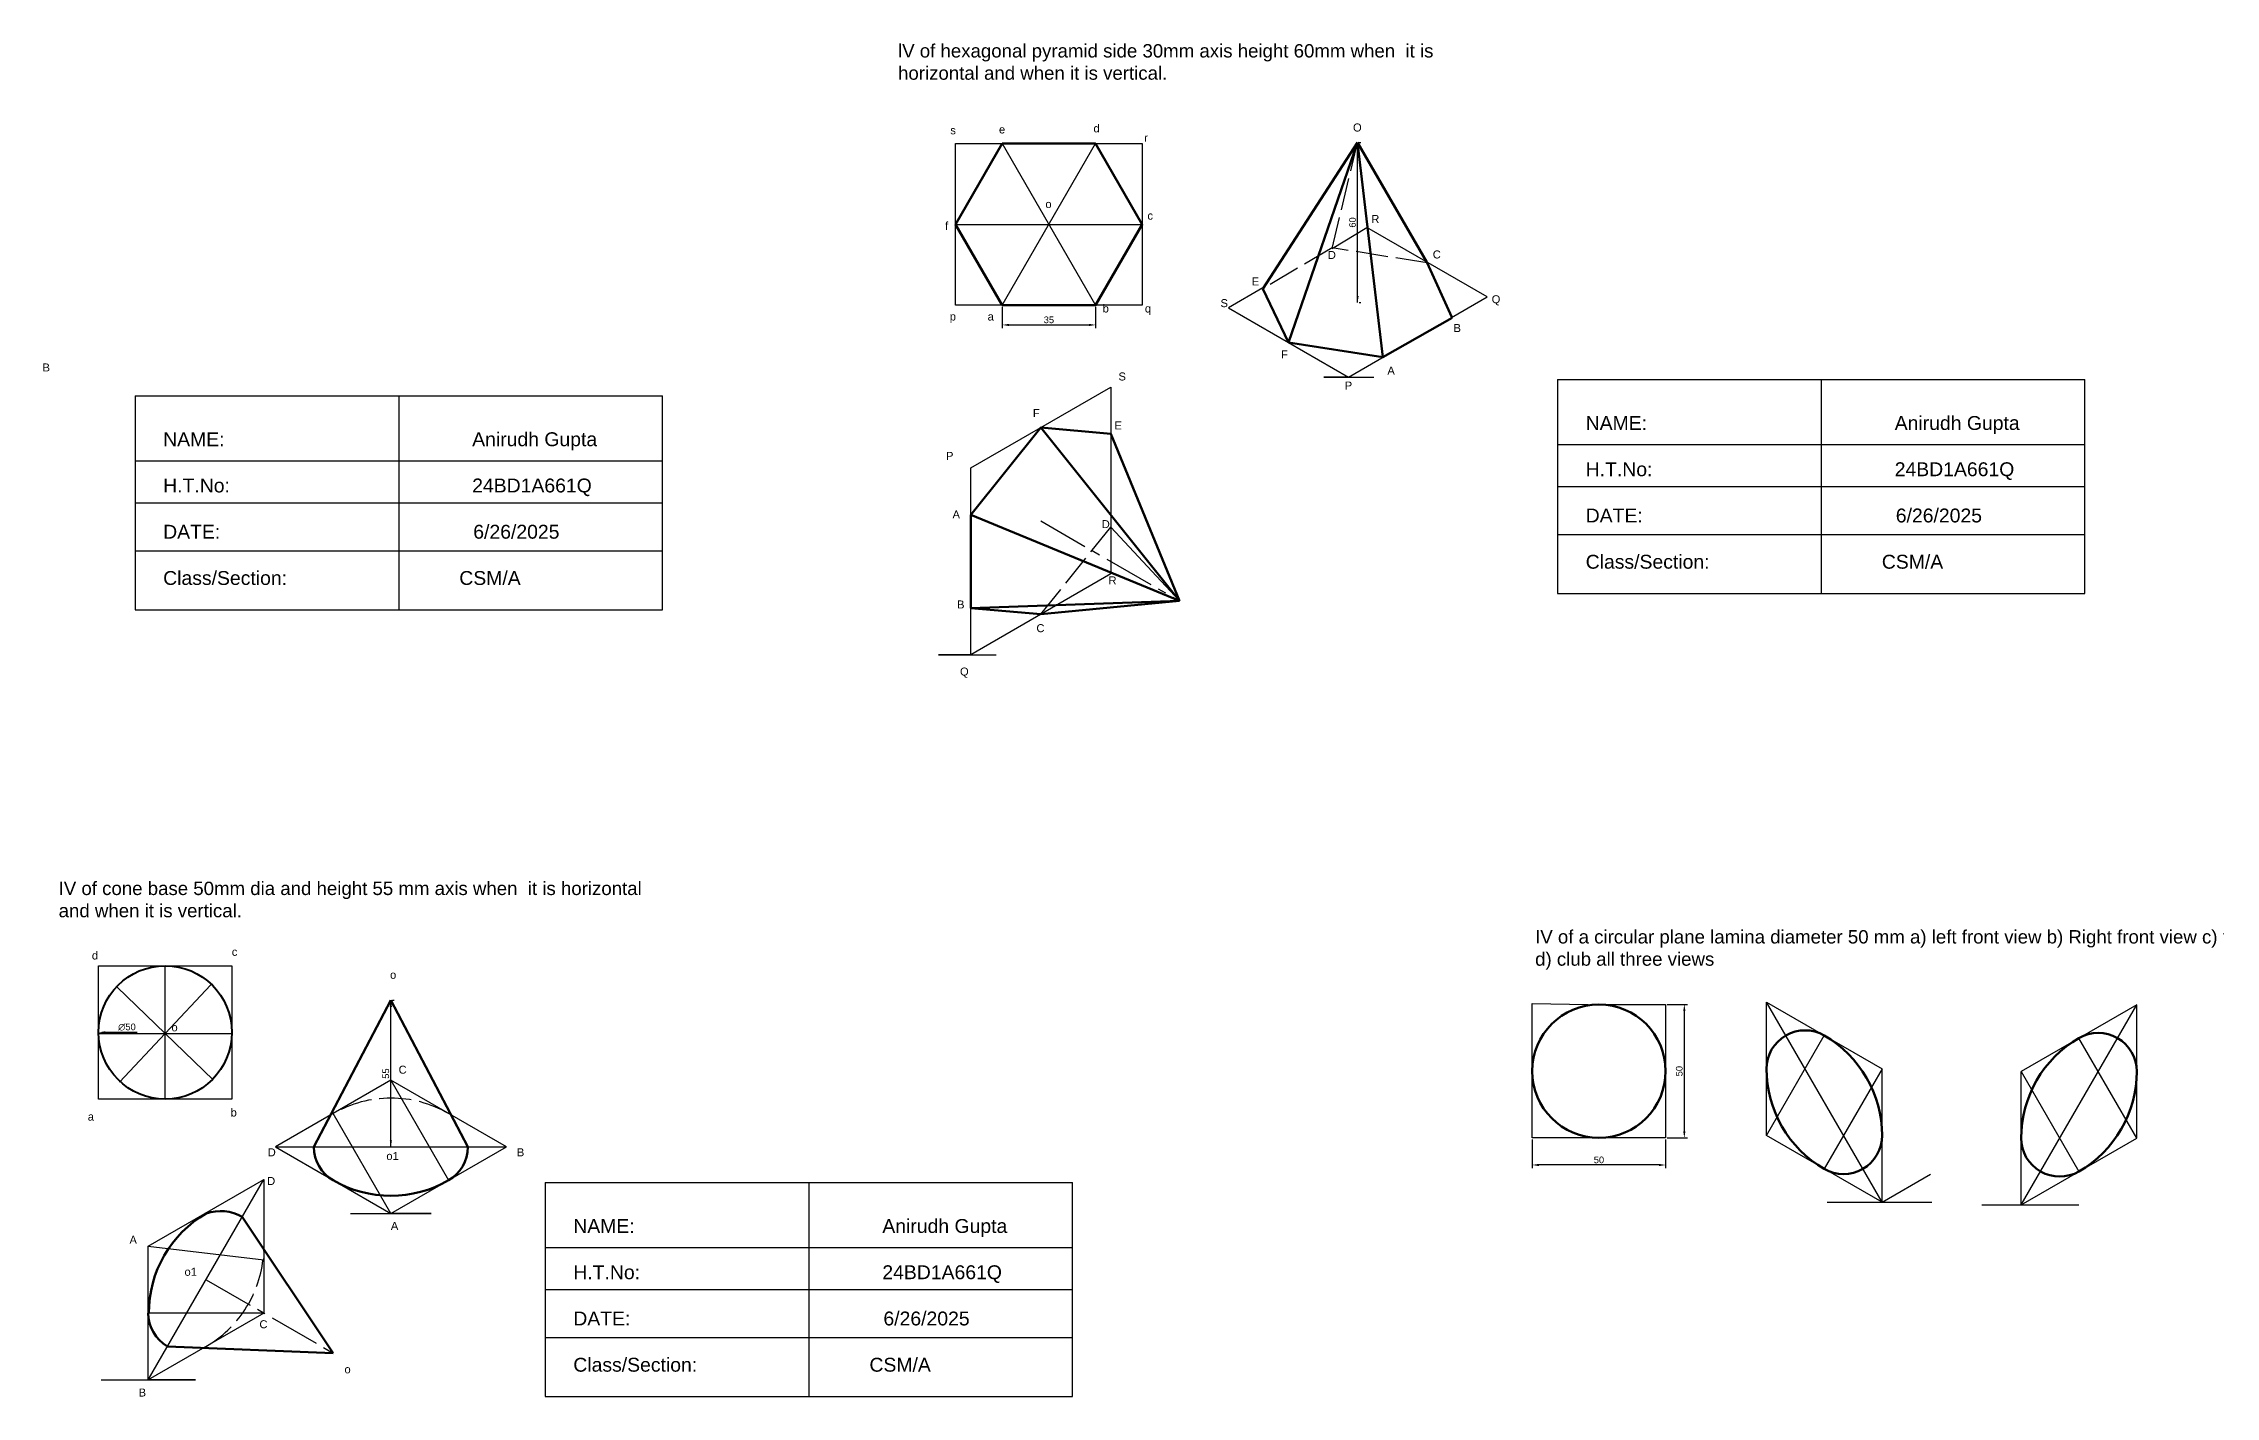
# Model space of a CAD drawing. Header units: millimetres. Extents: x 49 to 4311, y 158 to 1129.
# Drawn here: x 2463 to 3277, y 314 to 821 of the extents above; entities that cross this region are included whole.
import ezdxf

# ---------------------------------------------------------------- set-up
doc = ezdxf.new("R2010")
doc.units = ezdxf.units.MM
doc.header["$MEASUREMENT"] = 0
doc.header["$PDMODE"] = 34
doc.linetypes.add('ACAD_ISO02W100', pattern=[15, 12, -3])
doc.linetypes.add('CENTER2', pattern=[28.575, 19.05, -3.175, 3.175, -3.175])
doc.styles.get("Standard").update_dxf_attribs({"font": 'arial.ttf'})
doc.dimstyles.new('ISO-25', dxfattribs={"dimtxt": 2.5, "dimasz": 2.5, "dimexe": 1.25, "dimexo": 0.625, "dimtad": 1, "dimtxsty": 'Standard', "dimcen": 2.5, "dimadec": 0, "dimazin": 0, "dimtfac": 1, "dimtmove": 0, "dimatfit": 3, "dimfxl": 1, "dimarcsym": 0})

# ---------------------------------------------------------------- blocks, each defined once
blk = doc.blocks.new('*D12')
at = {"color": 0, "lineweight": -2, "transparency": 16777216}
blk.add_line((2497.86, 450.44), (2485.93, 450.44), dxfattribs=at)
at = {"color": 0, "transparency": 16777216}
blk.add_solid([(2485.93, 450.85), (2485.93, 450.02), (2483.43, 450.44)], dxfattribs=at)
at = {"layer": 'Defpoints', "color": 0, "transparency": 16777216}
for p in [(2483.43, 450.44), (2533.43, 450.44)]:
    blk.add_point(p, dxfattribs=at)
at = {"color": 0, "transparency": 16777216, "insert": (2494.09, 452.41), "char_height": 2.5, "attachment_point": 5}
blk.add_mtext('∅50', dxfattribs=at)
blk = doc.blocks.new('*D13')
at = {"color": 0, "lineweight": -2, "transparency": 16777216}
for p, q in [((2593.02, 409.99), (2593.02, 459.99)), ((2593.64, 462.49), (2594.27, 462.49)), ((2593.64, 407.49), (2594.27, 407.49))]:
    blk.add_line(p, q, dxfattribs=at)
at = {"color": 0, "transparency": 16777216}
for points in [[(2592.6, 459.99), (2593.43, 459.99), (2593.02, 462.49)], [(2592.6, 409.99), (2593.43, 409.99), (2593.02, 407.49)]]:
    blk.add_solid(points, dxfattribs=at)
at = {"layer": 'Defpoints', "color": 0, "transparency": 16777216}
for p in [(2593.02, 462.49), (2593.02, 462.49), (2593.02, 407.49)]:
    blk.add_point(p, dxfattribs=at)
at = {"color": 0, "transparency": 16777216, "insert": (2591.12, 434.99), "char_height": 2.5, "attachment_point": 5, "rotation": 90}
blk.add_mtext('55', dxfattribs=at)
blk = doc.blocks.new('*D14')
at = {"color": 0, "lineweight": -2, "transparency": 16777216}
for p, q in [((3071.47, 460.9), (3079.11, 460.9)), ((3077.86, 458.4), (3077.86, 413.4)), ((3071.47, 410.9), (3079.11, 410.9))]:
    blk.add_line(p, q, dxfattribs=at)
at = {"color": 0, "transparency": 16777216}
for points in [[(3077.44, 458.4), (3078.28, 458.4), (3077.86, 460.9)], [(3077.44, 413.4), (3078.28, 413.4), (3077.86, 410.9)]]:
    blk.add_solid(points, dxfattribs=at)
at = {"layer": 'Defpoints', "color": 0, "transparency": 16777216}
for p in [(3070.85, 460.9), (3070.85, 410.9), (3077.86, 410.9)]:
    blk.add_point(p, dxfattribs=at)
at = {"color": 0, "transparency": 16777216, "insert": (3075.96, 435.9), "char_height": 2.5, "attachment_point": 5, "rotation": 90}
blk.add_mtext('50', dxfattribs=at)
blk = doc.blocks.new('*D15')
at = {"color": 0, "lineweight": -2, "transparency": 16777216}
for p, q in [((3020.85, 410.28), (3020.85, 399.48)), ((3070.85, 410.28), (3070.85, 399.48)), ((3068.35, 400.73), (3023.35, 400.73))]:
    blk.add_line(p, q, dxfattribs=at)
at = {"color": 0, "transparency": 16777216}
for points in [[(3023.35, 401.15), (3023.35, 400.31), (3020.85, 400.73)], [(3068.35, 401.15), (3068.35, 400.31), (3070.85, 400.73)]]:
    blk.add_solid(points, dxfattribs=at)
at = {"layer": 'Defpoints', "color": 0, "transparency": 16777216}
for p in [(3020.85, 410.9), (3070.85, 410.9), (3020.85, 400.73)]:
    blk.add_point(p, dxfattribs=at)
at = {"color": 0, "transparency": 16777216, "insert": (3045.85, 402.63), "char_height": 2.5, "attachment_point": 5}
blk.add_mtext('50', dxfattribs=at)
blk = doc.blocks.new('*D41')
at = {"color": 0, "lineweight": -2, "transparency": 16777216}
for p, q in [((2822.17, 722.35), (2822.17, 714.36)), ((2857.17, 722.35), (2857.17, 714.36)), ((2824.67, 715.61), (2854.67, 715.61))]:
    blk.add_line(p, q, dxfattribs=at)
at = {"color": 0, "transparency": 16777216}
for points in [[(2824.67, 716.03), (2824.67, 715.2), (2822.17, 715.61)], [(2854.67, 716.03), (2854.67, 715.2), (2857.17, 715.61)]]:
    blk.add_solid(points, dxfattribs=at)
at = {"layer": 'Defpoints', "color": 0, "transparency": 16777216}
for p in [(2822.17, 722.98), (2857.17, 722.98), (2857.17, 715.61)]:
    blk.add_point(p, dxfattribs=at)
at = {"color": 0, "transparency": 16777216, "insert": (2839.67, 717.51), "char_height": 2.5, "attachment_point": 5}
blk.add_mtext('35', dxfattribs=at)
blk = doc.blocks.new('*D42')
at = {"color": 0, "lineweight": -2, "transparency": 16777216}
for p, q in [((2956.01, 784.02), (2956.63, 784.02)), ((2955.38, 726.52), (2955.38, 781.52)), ((2956.01, 724.02), (2956.63, 724.02))]:
    blk.add_line(p, q, dxfattribs=at)
at = {"color": 0, "transparency": 16777216}
for points in [[(2954.97, 781.52), (2955.8, 781.52), (2955.38, 784.02)], [(2954.97, 726.52), (2955.8, 726.52), (2955.38, 724.02)]]:
    blk.add_solid(points, dxfattribs=at)
at = {"layer": 'Defpoints', "color": 0, "transparency": 16777216}
for p in [(2955.38, 784.02), (2955.38, 784.02), (2955.38, 724.02)]:
    blk.add_point(p, dxfattribs=at)
at = {"color": 0, "transparency": 16777216, "insert": (2953.48, 754.02), "char_height": 2.5, "attachment_point": 5, "rotation": 90}
blk.add_mtext('60', dxfattribs=at)

msp = doc.modelspace()

# ---------------------------------------------------------------- linework, layer by layer
for p, q in [((2804.666, 722.977), (2804.666, 783.599)), ((2804.666, 783.599), (2874.666, 783.599)), ((2822.166, 783.599), (2857.166, 722.977)), ((2822.166, 722.977), (2857.166, 783.599)), ((2874.666, 783.599), (2874.666, 722.977)), ((2955.384, 784.015), (2981.512, 738.838)), ((2804.666, 753.288), (2874.666, 753.288)), ((2945.814, 744.208), (2958.898, 752.079)), ((3003.897, 726.099), (2958.898, 752.079)), ((2919.837, 729.527), (2906.937, 722.079)), ((2951.936, 696.099), (3003.897, 726.099)), ((2822.166, 722.977), (2804.666, 722.977)), ((2857.166, 722.977), (2822.166, 722.977)), ((2874.666, 722.977), (2857.166, 722.977)), ((2906.937, 722.079), (2951.936, 696.099)), ((2810.376, 661.993), (2862.875, 692.303)), ((2862.875, 692.303), (2862.875, 622.303)), ((2951.936, 696.099), (2942.733, 696.099)), ((2942.733, 696.099), (2961.488, 696.099)), ((3030.357, 695.111), (3030.357, 614.923)), ((3030.357, 695.111), (3228.025, 695.111)), ((3129.191, 695.111), (3129.191, 614.923)), ((3228.025, 614.923), (3228.025, 695.111)), ((2497.139, 689.023), (2497.139, 608.835)), ((2497.139, 689.023), (2694.807, 689.023)), ((2595.973, 689.023), (2595.973, 608.835)), ((2694.807, 608.835), (2694.807, 689.023)), ((3030.357, 670.755), (3228.025, 670.755)), ((2497.139, 664.666), (2694.807, 664.666)), ((2810.376, 591.993), (2810.376, 661.993)), ((3030.357, 655.017), (3228.025, 655.017)), ((2497.139, 648.929), (2694.807, 648.929)), ((2862.875, 639.803), (2888.587, 612.148)), ((3030.357, 637.031), (3228.025, 637.031)), ((2497.139, 630.943), (2694.807, 630.943)), ((2862.875, 622.303), (2810.376, 591.993)), ((3030.357, 614.923), (3228.025, 614.923)), ((2497.139, 608.835), (2694.807, 608.835)), ((2810.376, 591.993), (2798.311, 591.993)), ((2798.311, 591.993), (2819.921, 591.993)), ((2483.427, 450.438), (2483.427, 475.438)), ((2483.427, 475.438), (2533.427, 475.438)), ((2483.427, 425.438), (2483.427, 475.438)), ((2533.427, 475.438), (2533.427, 425.438)), ((3020.846, 410.904), (3020.846, 461.213)), ((3020.846, 461.213), (3048.773, 460.732)), ((3045.846, 460.904), (3070.846, 460.904)), ((3070.846, 460.904), (3070.846, 410.904)), ((3108.662, 411.767), (3108.662, 461.767)), ((3108.662, 461.767), (3151.963, 436.767)), ((3151.963, 386.767), (3108.662, 461.767)), ((3247.422, 460.808), (3204.121, 435.808)), ((3204.121, 385.808), (3247.422, 460.808)), ((3247.422, 410.808), (3247.422, 460.808)), ((3108.662, 411.767), (3130.312, 449.267)), ((3247.422, 410.808), (3225.772, 448.308)), ((2593.016, 432.488), (2549.715, 407.488)), ((2636.318, 407.488), (2593.016, 432.488)), ((2593.016, 432.488), (2614.667, 394.988)), ((3151.963, 436.767), (3130.312, 399.267)), ((3151.963, 386.767), (3151.963, 436.767)), ((3204.121, 385.808), (3204.121, 435.808)), ((3204.121, 435.808), (3225.772, 398.308)), ((2533.427, 425.438), (2483.427, 425.438)), ((2593.016, 382.488), (2571.366, 419.988)), ((2549.715, 407.488), (2593.016, 382.488)), ((2549.715, 407.488), (2636.318, 407.488)), ((2593.016, 382.488), (2636.318, 407.488)), ((3070.846, 410.904), (3020.846, 410.904)), ((3151.963, 386.767), (3108.662, 411.767)), ((3204.121, 385.808), (3247.422, 410.808)), ((3204.121, 385.808), (3247.422, 410.808)), ((2502.101, 370.238), (2545.402, 395.238)), ((2502.101, 320.238), (2545.402, 395.238)), ((2545.402, 395.238), (2545.402, 365.238)), ((2650.88, 394.114), (2650.88, 313.926)), ((2650.88, 394.114), (2848.548, 394.114)), ((2749.714, 394.114), (2749.714, 313.926)), ((2848.548, 313.926), (2848.548, 394.114)), ((3151.963, 386.767), (3170.163, 397.275)), ((3131.425, 386.767), (3170.661, 386.767)), ((3189.417, 385.808), (3225.736, 385.808)), ((2577.939, 382.488), (2608.094, 382.488)), ((2608.094, 382.488), (2593.016, 382.488)), ((2502.101, 320.238), (2502.101, 370.238)), ((2502.101, 370.238), (2545.402, 365.238)), ((2650.88, 369.758), (2848.548, 369.758)), ((2545.402, 365.238), (2545.402, 345.238)), ((2650.88, 354.02), (2848.548, 354.02)), ((2545.402, 345.238), (2502.101, 320.238)), ((2545.402, 345.238), (2502.101, 345.238)), ((2650.88, 336.034), (2848.548, 336.034)), ((2484.436, 320.238), (2519.765, 320.238)), ((2519.765, 320.238), (2502.101, 320.238)), ((2650.88, 313.926), (2848.548, 313.926))]:
    msp.add_line(p, q)
at = {"lineweight": 70}
for p, q in [((2955.384, 784.015), (2919.837, 729.21)), ((2929.436, 709.089), (2955.384, 784.015)), ((2955.384, 784.015), (2964.835, 703.547)), ((2955.384, 784.015), (2981.35, 739.117)), ((2836.625, 677.148), (2888.587, 612.148)), ((2862.875, 674.803), (2888.587, 612.148)), ((2810.376, 644.493), (2888.587, 612.148)), ((2810.376, 609.493), (2888.587, 612.148)), ((2836.625, 607.148), (2888.587, 612.148)), ((2810.376, 609.493), (2836.625, 607.148)), ((2564.149, 407.488), (2593.016, 462.488)), ((2593.016, 462.488), (2621.884, 407.488)), ((2537.337, 381.269), (2571.383, 330.238)), ((2509.317, 332.738), (2571.383, 330.238))]:
    msp.add_line(p, q, dxfattribs=at)
at = {"linetype": 'ACAD_ISO02W100'}
for p, q in [((2945.814, 744.208), (2955.384, 784.015)), ((2945.814, 744.525), (2919.837, 729.21)), ((2981.512, 738.838), (2945.814, 744.525)), ((2990.832, 718.239), (2981.512, 738.838)), ((2836.625, 607.148), (2862.875, 639.803))]:
    msp.add_line(p, q, dxfattribs=at)
at = {"linetype": 'CENTER2'}
for p, q in [((2955.384, 724.015), (2955.384, 784.015)), ((2836.625, 642.148), (2888.587, 612.148)), ((2593.016, 407.488), (2593.016, 462.488)), ((2523.751, 357.738), (2523.751, 357.738)), ((2523.751, 357.738), (2571.383, 330.238))]:
    msp.add_line(p, q, dxfattribs=at)
at = {"lineweight": 60}
msp.add_line((2990.718, 718.491), (2981.512, 738.838), dxfattribs=at)
at = {"lineweight": 80}
for p, q in [((2919.837, 729.21), (2929.436, 709.089)), ((2964.835, 703.547), (2990.832, 718.239)), ((2929.436, 709.089), (2964.835, 703.547)), ((2836.625, 677.148), (2810.376, 644.493)), ((2862.875, 674.803), (2836.625, 677.148)), ((2810.376, 644.493), (2810.376, 609.493))]:
    msp.add_line(p, q, dxfattribs=at)
at = {"lineweight": 30}
for p, q in [((2508.427, 425.438), (2508.427, 475.438)), ((2490.441, 467.385), (2526.413, 432.657)), ((2525.578, 468.21), (2491.276, 431.832)), ((2483.427, 450.021), (2533.427, 450.021))]:
    msp.add_line(p, q, dxfattribs=at)
at = {"lineweight": 80}
msp.add_lwpolyline([(2822.166, 722.977), (2857.166, 722.977), (2874.666, 753.288), (2857.166, 783.599), (2822.166, 783.599), (2804.666, 753.288)], close=True, dxfattribs=at)
at = {"lineweight": 40}
msp.add_circle((2508.427, 450.438), 25, dxfattribs=at)
at = {"lineweight": 90}
msp.add_circle((3045.846, 435.904), 25, dxfattribs=at)
at = {"lineweight": 80}
msp.add_arc((3123.096, 436.767), 14.434, 60, 180, dxfattribs=at)
at = {"lineweight": 90}
for centre, radius, start, end in [((3108.662, 411.767), 43.301, 0, 60), ((3247.422, 410.808), 43.301, 120, 180), ((3232.989, 435.808), 14.434, 0, 120), ((3151.963, 436.767), 43.301, 180, 240), ((3204.121, 435.808), 43.301, 300, 0), ((3137.529, 411.767), 14.434, 240, 0), ((3218.555, 410.808), 14.434, 180, 300)]:
    msp.add_arc(centre, radius, start, end, dxfattribs=at)
for centre, radius, start, end in [((3108.662, 411.767), 43.301, 0, 60), ((2529.164, 367.113), 16.346, 353.413224, 6.586776)]:
    msp.add_arc(centre, radius, start, end)
at = {"linetype": 'ACAD_ISO02W100'}
for centre, radius, start, end in [((2593.016, 382.488), 43.301, 60, 120), ((2578.583, 407.488), 14.434, 120, 124.613283), ((2529.164, 367.113), 16.346, 353.413224, 7.419266), ((2502.101, 370.238), 43.301, 300, 353.413224), ((2516.534, 345.238), 14.434, 295.386717, 300)]:
    msp.add_arc(centre, radius, start, end, dxfattribs=at)
at = {"lineweight": 70}
for centre, radius, start, end in [((2578.583, 407.488), 14.434, 180, 240), ((2607.45, 407.488), 14.434, 300, 0), ((2593.016, 432.488), 43.301, 240, 300), ((2529.164, 367.113), 16.346, 60, 109.106605), ((2545.402, 345.238), 43.115, 120.047736, 180), ((2516.534, 345.238), 14.434, 180, 240)]:
    msp.add_arc(centre, radius, start, end, dxfattribs=at)

# ---------------------------------------------------------------- texts
for s, p in [('d', (2856.393, 787.81)), ('O', (2953.658, 788.128)), ('s', (2802.72, 787.085)), ('e', (2820.956, 787.396)), ('r', (2875.355, 784.289)), ('o', (2838.364, 759.432)), ('c', (2876.598, 755.082)), ('f', (2800.751, 751.25)), ('R', (2960.531, 753.807)), ('D', (2944.216, 740.343)), ('C', (2983.558, 740.535)), ('E', (2915.709, 730.41)), ('S', (2903.999, 722.287)), ('Q', (3005.652, 723.738)), ('p', (2802.513, 717.278)), ('a', (2816.708, 717.278)), ('b', (2859.812, 720.282)), ('q', (2875.666, 720.282)), ('B', (2991.338, 712.955)), ('B', (2462.446, 698.168)), ('F', (2926.705, 703.04)), ('S', (2865.745, 694.797)), ('P', (2950.573, 691.389)), ('A', (2966.547, 696.988)), ('F', (2833.681, 681.112)), ('E', (2864.241, 676.445)), ('P', (2801.108, 665.029)), ('A', (2803.548, 643.097)), ('D', (2859.481, 639.446)), ('R', (2862.022, 618.348)), ('B', (2805.242, 609.336)), ('C', (2834.994, 600.446)), ('Q', (2806.353, 584.182)), ('d', (2480.948, 477.762)), ('c', (2533.395, 479.141)), ('o', (2592.703, 470.51)), ('o', (2510.784, 450.836)), ('C', (2595.924, 434.947)), ('a', (2479.414, 417.365)), ('b', (2532.935, 418.898)), ('D', (2546.85, 403.982)), ('o1', (2591.323, 402.602)), ('B', (2640.243, 403.982)), ('D', (2546.642, 393.224)), ('A', (2593.01, 376.39)), ('A', (2495.041, 371.19)), ('o1', (2515.665, 359.198)), ('C', (2543.753, 339.527)), ('o', (2575.629, 322.632)), ('B', (2498.483, 313.926))]:
    msp.add_text(s, height=3).set_placement(p)
at = {"attachment_point": 1}
for s, width, gutter_width, insert, char_height in [('lV of hexagonal pyramid side 30mm axis height 60mm when  it is horizontal and when it is vertical. ', 202.3975, 15, (2783.125, 820.865), 5), ('NAME:                                              Anirudh Gupta\\P\\PH.T.No:                                             24BD1A661Q\\P\\PDATE:                                               6/26/2025\\P\\PClass/Section:                                CSM/A', 175.89946, 12.5, (3040.886, 681.459), 5.2), ('NAME:                                              Anirudh Gupta\\P\\PH.T.No:                                             24BD1A661Q\\P\\PDATE:                                               6/26/2025\\P\\PClass/Section:                                CSM/A', 175.89946, 12.5, (2507.668, 675.37), 5.2), ('IV of cone base 50mm dia and height 55 mm axis\\~when  it is horizontal and when it is vertical. ', 223.18062, 15, (2468.487, 506.916), 5), ('IV of a circular plane lamina diameter 50 mm a) left front view b) Right front view c) top view d) club\\~all\\~three\\~views', 286.80786, 20, (3021.931, 488.755), 5), ('NAME:                                              Anirudh Gupta\\P\\PH.T.No:                                             24BD1A661Q\\P\\PDATE:                                               6/26/2025\\P\\PClass/Section:                                CSM/A', 175.89946, 12.5, (2661.409, 380.461), 5.2)]:
    msp.add_mtext_dynamic_manual_height_columns(s, width=width, gutter_width=gutter_width, heights=[0], dxfattribs=dict(at, insert=insert, char_height=char_height))

# ---------------------------------------------------------------- dimensions: what is measured, and where the dimension line sits
for base, p1, p2, picture, middle in [((2955.384, 784.015), (2955.384, 724.015), (2955.384, 784.015), '*D42', (2953.482, 754.015)), ((2593.016, 462.488), (2593.016, 407.488), (2593.016, 462.488), '*D13', (2591.12, 434.988))]:
    dim = msp.add_linear_dim(base=base, p1=p1, p2=p2, angle=90, dimstyle='ISO-25')
    dim.commit()
    dim.dimension.update_dxf_attribs({"geometry": picture, "text_midpoint": middle})
for base, p1, p2, picture, middle in [((2857.166, 715.612), (2822.166, 722.977), (2857.166, 722.977), '*D41', (2839.666, 717.514)), ((3020.846, 400.731), (3070.846, 410.904), (3020.846, 410.904), '*D15', (3045.846, 402.633))]:
    dim = msp.add_linear_dim(base=base, p1=p1, p2=p2, dimstyle='ISO-25')
    dim.commit()
    dim.dimension.update_dxf_attribs({"geometry": picture, "text_midpoint": middle})
dim = msp.add_linear_dim(base=(3077.861, 410.904), p1=(3070.846, 460.904), p2=(3070.846, 410.904), angle=90, dimstyle='ISO-25')
dim.commit()
dim.dimension.update_dxf_attribs({"geometry": '*D14', "text_midpoint": (3077.861, 435.904), "dimtype": 160})
dim = msp.add_diameter_dim_2p(p1=(2533.427, 450.438), p2=(2483.427, 450.438), dimstyle='ISO-25')
dim.commit()
dim.dimension.update_dxf_attribs({"geometry": '*D12', "text_midpoint": (2494.086, 450.438), "dimtype": 163})

doc.saveas('drawing.dxf')
